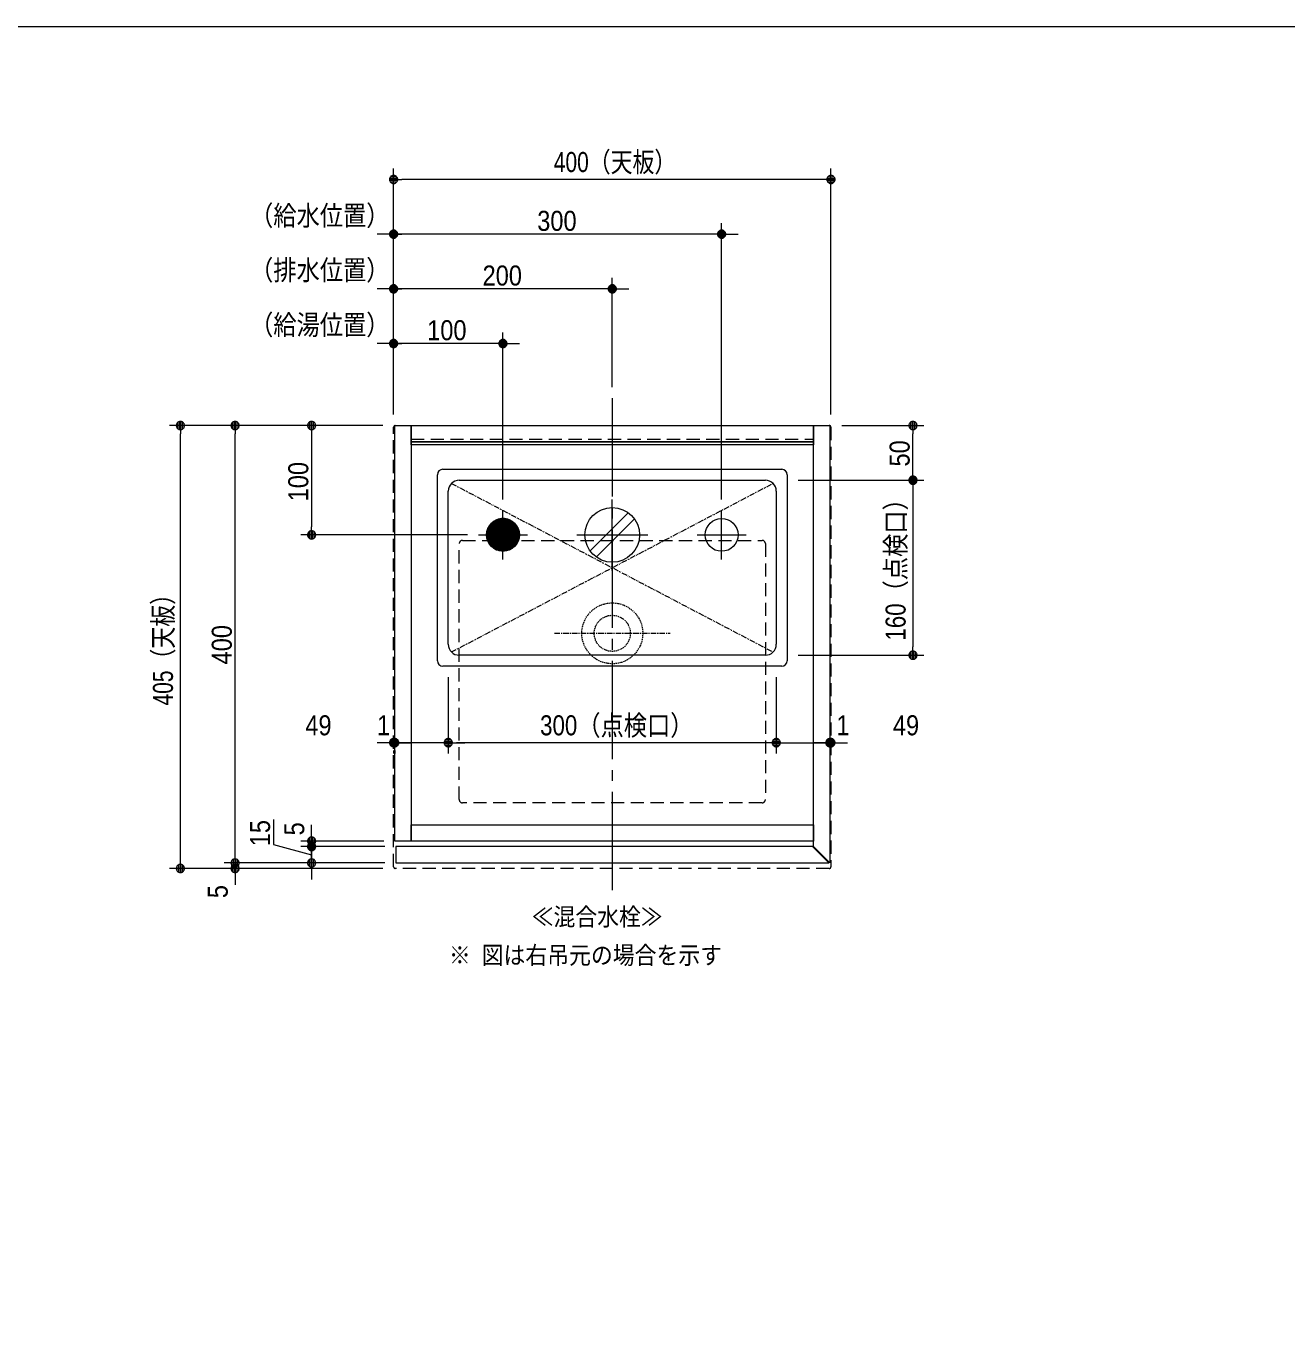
# Model space of a CAD drawing. Units: millimetres, scale not verified. Extents: x -3031 to 3031, y -1522 to 1522.
# Drawn here: x -1879 to -726, y 179 to 1385 of the extents above; entities that cross this region are included whole.
import ezdxf
from ezdxf.enums import TextEntityAlignment as Align

# ---------------------------------------------------------------- set-up
doc = ezdxf.new("R2010")
doc.units = ezdxf.units.MM
doc.header["$LTSCALE"] = 10
for name, pattern in [('CHAIN1', [8, 5, -1, 1, -1]), ('CHAIN2', [12, 9, -1, 1, -1]), ('DASHED1', [1.8, 1.2, -0.6]), ('DOUBLE_CHAIN1', [8.8, 5, -1, 0.6, -0.6, 0.6, -1])]:
    doc.linetypes.add(name, pattern=pattern)
for name, color, linetype, lineweight in [('0-0_1図面枠', 7, 'Continuous', 9), ('0-1_5ボウル・キャビネット', 7, 'Continuous', 9), ('0-2_2寸法-1', 7, 'Continuous', 9), ('0-3_0', 7, 'Continuous', 9), ('0-4_2寸法-2', 7, 'Continuous', 9), ('0-5_2寸法-3', 7, 'Continuous', 9), ('0-6_4給排水', 7, 'DASHED1', 9)]:
    doc.layers.add(name, color=color, linetype=linetype, lineweight=lineweight)
doc.layers.add('0-7_3一般', color=7, linetype='Continuous')
doc.styles.add('ＭＳ ゴシック', font='')
doc.styles.add('ＭＳ Ｐゴシック', font='')
doc.styles.get('ＭＳ ゴシック').set_extended_font_data('MS Gothic')
doc.styles.get('ＭＳ Ｐゴシック').set_extended_font_data('MS PGothic')

# ---------------------------------------------------------------- blocks, each defined once
blk = doc.blocks.new('グループ-2')
at = {"layer": '0-0_1図面枠'}
blk.add_lwpolyline([(-20000, 13850), (20000, 13850), (20000, -13850), (-20000, -13850)], close=True, dxfattribs=at)
blk = doc.blocks.new('図面枠')
at = {"layer": '0-0_1図面枠'}
blk.add_blockref('グループ-2', (0, 0), dxfattribs=at)
blk = doc.blocks.new('_Dot')
at = {"layer": '0-3_0'}
for p, q in [((-5, 0), (-10, 0)), ((4.89, 1), (-4.89, 1)), ((3.99, 3), (-3.99, 3)), ((4.58, -1.99), (-4.58, -1.99)), ((3, -3.99), (-3, -3.99))]:
    blk.add_line(p, q, dxfattribs=at)
for points in [[(5, 0), (4.96, 0.63), (4.84, 1.24), (4.65, 1.84), (4.38, 2.41), (4.05, 2.94), (3.64, 3.42), (3.19, 3.85), (2.68, 4.22), (2.13, 4.52), (1.55, 4.76), (0.94, 4.91), (0.31, 4.99), (-0.31, 4.99), (-0.94, 4.91), (-1.55, 4.76), (-2.13, 4.52), (-2.68, 4.22), (-3.19, 3.85), (-3.64, 3.42), (-4.05, 2.94), (-4.38, 2.41), (-4.65, 1.84), (-4.84, 1.24), (-4.96, 0.63), (-5, 0), (0, 0)], [(-5, 0), (-4.96, -0.63), (-4.84, -1.24), (-4.65, -1.84), (-4.38, -2.41), (-4.05, -2.94), (-3.64, -3.42), (-3.19, -3.85), (-2.68, -4.22), (-2.13, -4.52), (-1.55, -4.76), (-0.94, -4.91), (-0.31, -4.99), (0.31, -4.99), (0.94, -4.91), (1.55, -4.76), (2.13, -4.52), (2.68, -4.22), (3.19, -3.85), (3.64, -3.42), (4.05, -2.94), (4.38, -2.41), (4.65, -1.84), (4.84, -1.24), (4.96, -0.63), (5, 0), (0, 0)]]:
    blk.add_lwpolyline(points, close=True, dxfattribs=at)
blk = doc.blocks.new('グループ-9')
at = {"layer": '0-1_5ボウル・キャビネット'}
for points in [[(-6480, 10200), (-6330, 10200), (-6330, 6400), (-6480, 6400)], [(-6330, 10200), (-2650, 10200), (-2650, 10050), (-6330, 10050)], [(-2650, 6350), (-2650, 10200), (-2500, 10200), (-2500, 6200)], [(-6330, 10050), (-2650, 10050), (-2650, 10025), (-6330, 10025)], [(-6330, 6550), (-2650, 6550), (-2650, 6400), (-6330, 6400)], [(-2510, 6200), (-2660, 6350), (-6470, 6350), (-6470, 6200)]]:
    blk.add_lwpolyline(points, close=True, dxfattribs=at)
blk = doc.blocks.new('グループ-10')
at = {"layer": '0-1_5ボウル・キャビネット'}
for p, q in [((-6040, 9800), (-2940, 9800)), ((-6090, 8050), (-6090, 9750)), ((-5890, 9700), (-3090, 9700)), ((-2890, 9750), (-2890, 8050)), ((-5990, 8200), (-5990, 9600)), ((-2990, 9600), (-2990, 8200)), ((-3090, 8100), (-5890, 8100)), ((-2940, 8000), (-6040, 8000))]:
    blk.add_line(p, q, dxfattribs=at)
at = {"layer": '0-1_5ボウル・キャビネット', "linetype": 'DOUBLE_CHAIN1'}
for p, q in [((-5960.7, 9670.7), (-3019.3, 8129.3)), ((-5960.7, 8129.3), (-3019.3, 9670.7))]:
    blk.add_line(p, q, dxfattribs=at)
at = {"layer": '0-1_5ボウル・キャビネット'}
for centre, radius, start, end in [((-6040, 9750), 50, 90, 180), ((-2940, 9750), 50, 0, 90), ((-5890, 9600), 100, 90, 180), ((-3090, 9600), 100, 0, 90), ((-5890, 8200), 100, 180, 270), ((-3090, 8200), 100, 270, 0), ((-6040, 8050), 50, 180, 270), ((-2940, 8050), 50, 270, 0)]:
    blk.add_arc(centre, radius, start, end, dxfattribs=at)
blk = doc.blocks.new('給水')
at = {"layer": '0-6_4給排水', "linetype": 'Continuous'}
for p, q in [((0, -225), (0, 225)), ((-225, 0), (225, 0))]:
    blk.add_line(p, q, dxfattribs=at)
blk.add_circle((0, 0), 150, dxfattribs=at)
blk = doc.blocks.new('給湯')
at = {"layer": '0-6_4給排水', "linetype": 'Continuous'}
for p, q in [((88.6, 121), (-88.6, 121)), ((85.5, 123), (-85.5, 123)), ((82.2, 125), (-82.2, 125)), ((79, 127), (-79, 127)), ((75.7, 129), (-75.7, 129)), ((72.4, 131), (-72.4, 131)), ((69.2, 133), (-69.2, 133)), ((64.8, 135), (-64.8, 135)), ((60, 137), (-60, 137)), ((55.2, 139), (-55.2, 139)), ((50.4, 141), (-50.4, 141)), ((44.9, 143), (-44.9, 143)), ((36.6, 145), (-36.6, 145)), ((28.3, 147), (-28.3, 147)), ((12.7, 149), (-12.7, 149)), ((0, -225), (0, 225)), ((-225, 0), (225, 0)), ((149.9, 1), (-149.9, 1)), ((149.8, 3), (-149.8, 3)), ((149.6, 5), (-149.6, 5)), ((149.4, 7), (-149.4, 7)), ((149.3, 9), (-149.3, 9)), ((149.1, 11), (-149.1, 11)), ((149, 13), (-149, 13)), ((148.8, 15), (-148.8, 15)), ((148.7, 17), (-148.7, 17)), ((148.5, 19), (-148.5, 19)), ((148.3, 21), (-148.3, 21)), ((148.2, 23), (-148.2, 23)), ((147.8, 25), (-147.8, 25)), ((147.3, 27), (-147.3, 27)), ((146.8, 29), (-146.8, 29)), ((146.3, 31), (-146.3, 31)), ((145.9, 33), (-145.9, 33)), ((145.4, 35), (-145.4, 35)), ((144.9, 37), (-144.9, 37)), ((144.4, 39), (-144.4, 39)), ((143.9, 41), (-143.9, 41)), ((143.5, 43), (-143.5, 43)), ((143, 45), (-143, 45)), ((142.4, 47), (-142.4, 47)), ((141.6, 49), (-141.6, 49)), ((140.7, 51), (-140.7, 51)), ((139.9, 53), (-139.9, 53)), ((139.1, 55), (-139.1, 55)), ((138.2, 57), (-138.2, 57)), ((137.4, 59), (-137.4, 59)), ((136.6, 61), (-136.6, 61)), ((135.8, 63), (-135.8, 63)), ((134.9, 65), (-134.9, 65)), ((134.1, 67), (-134.1, 67)), ((133.1, 69), (-133.1, 69)), ((131.9, 71), (-131.9, 71)), ((130.6, 73), (-130.6, 73)), ((129.4, 75), (-129.4, 75)), ((128.2, 77), (-128.2, 77)), ((127, 79), (-127, 79)), ((125.7, 81), (-125.7, 81)), ((124.5, 83), (-124.5, 83)), ((123.3, 85), (-123.3, 85)), ((122.1, 87), (-122.1, 87)), ((120.6, 89), (-120.6, 89)), ((118.9, 91), (-118.9, 91)), ((117.2, 93), (-117.2, 93)), ((115.5, 95), (-115.5, 95)), ((113.8, 97), (-113.8, 97)), ((112.1, 99), (-112.1, 99)), ((110.4, 101), (-110.4, 101)), ((108.7, 103), (-108.7, 103)), ((107, 105), (-107, 105)), ((105, 107), (-105, 107)), ((102.6, 109), (-102.6, 109)), ((100.3, 111), (-100.3, 111)), ((97.9, 113), (-97.9, 113)), ((95.6, 115), (-95.6, 115)), ((93.3, 117), (-93.3, 117)), ((90.9, 119), (-90.9, 119)), ((149.9, -1), (-149.9, -1)), ((149.8, -3), (-149.8, -3)), ((149.6, -5), (-149.6, -5)), ((149.4, -7), (-149.4, -7)), ((149.3, -9), (-149.3, -9)), ((149.1, -11), (-149.1, -11)), ((149, -13), (-149, -13)), ((148.8, -15), (-148.8, -15)), ((148.7, -17), (-148.7, -17)), ((148.5, -19), (-148.5, -19)), ((148.3, -21), (-148.3, -21)), ((148.2, -23), (-148.2, -23)), ((147.8, -25), (-147.8, -25)), ((147.3, -27), (-147.3, -27)), ((146.8, -29), (-146.8, -29)), ((146.3, -31), (-146.3, -31)), ((145.9, -33), (-145.9, -33)), ((145.4, -35), (-145.4, -35)), ((144.9, -37), (-144.9, -37)), ((144.4, -39), (-144.4, -39)), ((143.9, -41), (-143.9, -41)), ((143.5, -43), (-143.5, -43)), ((143, -45), (-143, -45)), ((142.4, -47), (-142.4, -47)), ((141.6, -49), (-141.6, -49)), ((140.7, -51), (-140.7, -51)), ((139.9, -53), (-139.9, -53)), ((139.1, -55), (-139.1, -55)), ((138.2, -57), (-138.2, -57)), ((137.4, -59), (-137.4, -59)), ((136.6, -61), (-136.6, -61)), ((135.8, -63), (-135.8, -63)), ((134.9, -65), (-134.9, -65)), ((134.1, -67), (-134.1, -67)), ((133.1, -69), (-133.1, -69)), ((131.9, -71), (-131.9, -71)), ((130.6, -73), (-130.6, -73)), ((129.4, -75), (-129.4, -75)), ((128.2, -77), (-128.2, -77)), ((127, -79), (-127, -79)), ((125.7, -81), (-125.7, -81)), ((124.5, -83), (-124.5, -83)), ((123.3, -85), (-123.3, -85)), ((122.1, -87), (-122.1, -87)), ((120.6, -89), (-120.6, -89)), ((118.9, -91), (-118.9, -91)), ((117.2, -93), (-117.2, -93)), ((115.5, -95), (-115.5, -95)), ((113.8, -97), (-113.8, -97)), ((112.1, -99), (-112.1, -99)), ((110.4, -101), (-110.4, -101)), ((108.7, -103), (-108.7, -103)), ((107, -105), (-107, -105)), ((105, -107), (-105, -107)), ((102.6, -109), (-102.6, -109)), ((100.3, -111), (-100.3, -111)), ((97.9, -113), (-97.9, -113)), ((95.6, -115), (-95.6, -115)), ((93.3, -117), (-93.3, -117)), ((90.9, -119), (-90.9, -119)), ((88.6, -121), (-88.6, -121)), ((85.5, -123), (-85.5, -123)), ((82.2, -125), (-82.2, -125)), ((79, -127), (-79, -127)), ((75.7, -129), (-75.7, -129)), ((72.4, -131), (-72.4, -131)), ((69.2, -133), (-69.2, -133)), ((64.8, -135), (-64.8, -135)), ((60, -137), (-60, -137)), ((55.2, -139), (-55.2, -139)), ((50.4, -141), (-50.4, -141)), ((44.9, -143), (-44.9, -143)), ((36.6, -145), (-36.6, -145)), ((28.3, -147), (-28.3, -147)), ((12.7, -149), (-12.7, -149))]:
    blk.add_line(p, q, dxfattribs=at)
blk.add_circle((0, 0), 150, dxfattribs=at)
blk.add_circle((0, 0), 150, dxfattribs=at)
blk = doc.blocks.new('排水')
at = {"layer": '0-6_4給排水', "linetype": 'Continuous'}
for p, q in [((0, -325), (0, 325)), ((-202.8, -146.2), (146.2, 202.8)), ((-146.2, -202.8), (202.8, 146.2)), ((-325, 0), (325, 0))]:
    blk.add_line(p, q, dxfattribs=at)
blk.add_circle((0, 0), 250, dxfattribs=at)
blk = doc.blocks.new('グループ-28')
at = {"layer": '0-1_5ボウル・キャビネット', "linetype": 'CHAIN1'}
blk.add_line((-5018.5, 8300), (-3961.5, 8300), dxfattribs=at)
at = {"layer": '0-1_5ボウル・キャビネット', "linetype": 'DASHED1'}
for radius in [278.5, 165]:
    blk.add_circle((-4490, 8300), radius, dxfattribs=at)

msp = doc.modelspace()

# ---------------------------------------------------------------- linework, layer by layer
at = {"layer": '0-1_5ボウル・キャビネット', "linetype": 'CHAIN2'}
msp.add_line((-1342.75, 1045), (-1342.75, 590), dxfattribs=at)
at = {"layer": '0-1_5ボウル・キャビネット', "linetype": 'DASHED1'}
for p, q in [((-1542.75, 616.5), (-1542.75, 1018.5)), ((-1541.25, 1020), (-1144.25, 1020)), ((-1142.75, 1018.5), (-1142.75, 616.5)), ((-1526.75, 1007.5), (-1158.75, 1007.5)), ((-1482.75, 678), (-1482.75, 912)), ((-1479.75, 915), (-1205.75, 915)), ((-1202.75, 912), (-1202.75, 678)), ((-1205.75, 675), (-1479.75, 675)), ((-1144.25, 615), (-1541.25, 615))]:
    msp.add_line(p, q, dxfattribs=at)
for centre, radius, start, end in [((-1541.25, 1018.5), 1.5, 90, 180), ((-1144.25, 1018.5), 1.5, 0, 90), ((-1479.75, 912), 3, 90, 180), ((-1205.75, 912), 3, 0, 90), ((-1479.75, 678), 3, 180, 270), ((-1205.75, 678), 3, 270, 0), ((-1541.25, 616.5), 1.5, 180, 270), ((-1144.25, 616.5), 1.5, 270, 0)]:
    msp.add_arc(centre, radius, start, end, dxfattribs=at)
at = {"layer": '0-2_2寸法-1'}
for p, q in [((-1542.75, 1205), (-1542.75, 1255)), ((-1142.75, 1030), (-1142.75, 1255)), ((-1150.25, 1245), (-1535.25, 1245)), ((-1542.75, 1155), (-1542.75, 1205)), ((-1250.25, 1195), (-1535.25, 1195)), ((-1242.75, 952.5), (-1242.75, 1205)), ((-1542.75, 1105), (-1542.75, 1155)), ((-1342.75, 1055), (-1342.75, 1155)), ((-1350.25, 1145), (-1535.25, 1145)), ((-1542.75, 1030), (-1542.75, 1105)), ((-1442.75, 952.5), (-1442.75, 1105)), ((-1450.25, 1095), (-1535.25, 1095)), ((-1697.75, 1020), (-1747.75, 1020)), ((-1627.75, 1020), (-1697.75, 1020)), ((-1552.75, 1020), (-1627.75, 1020)), ((-1132.75, 1020), (-1057.75, 1020)), ((-1737.75, 622.5), (-1737.75, 1012.5)), ((-1687.75, 627.5), (-1687.75, 1012.5)), ((-1617.75, 1012.5), (-1617.75, 927.5)), ((-1067.75, 977.5), (-1067.75, 1012.5)), ((-1172.75, 970), (-1057.75, 970)), ((-1172.75, 970), (-1057.75, 970)), ((-1067.75, 962.5), (-1067.75, 817.5)), ((-1475.25, 920), (-1627.75, 920)), ((-1172.75, 810), (-1057.75, 810)), ((-1492.75, 790), (-1492.75, 720)), ((-1192.75, 790), (-1192.75, 720)), ((-1200.25, 730), (-1485.25, 730)), ((-1550.75, 620), (-1697.75, 620)), ((-1697.75, 615), (-1747.75, 615))]:
    msp.add_line(p, q, dxfattribs=at)
at = {"layer": '0-4_2寸法-2'}
for p, q in [((-1550.25, 1195), (-1557.76, 1195)), ((-1542.75, 1155), (-1542.75, 1205)), ((-1242.75, 1195), (-1542.75, 1195)), ((-1242.75, 952.5), (-1242.75, 1205)), ((-1235.25, 1195), (-1227.74, 1195)), ((-1542.75, 1105), (-1542.75, 1155)), ((-1342.75, 1055), (-1342.75, 1155)), ((-1550.25, 1145), (-1557.76, 1145)), ((-1342.75, 1145), (-1542.75, 1145)), ((-1335.25, 1145), (-1327.74, 1145)), ((-1542.75, 1030), (-1542.75, 1105)), ((-1442.75, 952.5), (-1442.75, 1105)), ((-1550.25, 1095), (-1557.76, 1095)), ((-1442.75, 1095), (-1542.75, 1095)), ((-1435.25, 1095), (-1427.74, 1095)), ((-1492.75, 790), (-1492.75, 720)), ((-1192.75, 790), (-1192.75, 720)), ((-1550.25, 730), (-1557.76, 730)), ((-1549.25, 730), (-1556.76, 730)), ((-1542.75, 730), (-1541.75, 730)), ((-1492.75, 730), (-1541.75, 730)), ((-1534.25, 730), (-1526.74, 730)), ((-1485.25, 730), (-1477.74, 730)), ((-1200.25, 730), (-1207.76, 730)), ((-1192.75, 730), (-1143.75, 730)), ((-1151.25, 730), (-1158.76, 730)), ((-1142.75, 730), (-1143.75, 730)), ((-1136.25, 730), (-1128.74, 730)), ((-1135.25, 730), (-1127.74, 730)), ((-1542.75, 722.75), (-1542.75, 720)), ((-1541.75, 722.75), (-1541.75, 720)), ((-1541.75, 722.75), (-1541.75, 720)), ((-1143.75, 722.75), (-1143.75, 720)), ((-1143.75, 722.75), (-1143.75, 720)), ((-1142.75, 722.75), (-1142.75, 720)), ((-1617.75, 647.5), (-1617.75, 655.01)), ((-1551.75, 640), (-1627.75, 640)), ((-1617.75, 642.5), (-1617.75, 650.01)), ((-1617.75, 640), (-1617.75, 635)), ((-1687.75, 627.5), (-1687.75, 635.01)), ((-1550.75, 635), (-1627.75, 635)), ((-1550.75, 635), (-1627.75, 635)), ((-1617.75, 620), (-1617.75, 635)), ((-1617.75, 627.5), (-1617.75, 619.99)), ((-1550.75, 620), (-1697.75, 620)), ((-1687.75, 620), (-1687.75, 615)), ((-1550.75, 620), (-1627.75, 620)), ((-1552.75, 615), (-1697.75, 615)), ((-1687.75, 607.5), (-1687.75, 599.99)), ((-1617.75, 612.5), (-1617.75, 604.99))]:
    msp.add_line(p, q, dxfattribs=at)
msp.add_lwpolyline([(-1652.75, 659.66), (-1652.75, 636.9), (-1617.75, 627.5)], dxfattribs=at)

# ---------------------------------------------------------------- block references
at = {"layer": '0-0_1図面枠', "xscale": 0.1, "yscale": 0.1}
msp.add_blockref('図面枠', (-893.75, 0), dxfattribs=at)
at = {"layer": '0-1_5ボウル・キャビネット', "xscale": 0.1, "yscale": 0.1}
for name in ['グループ-9', 'グループ-10']:
    msp.add_blockref(name, (-893.75, 0), dxfattribs=at)
at = {"layer": '0-2_2寸法-1', "xscale": 0.7503418, "yscale": 0.7503418}
for p, rotation in [((-1542.75, 1245), 180), ((-1542.75, 1195), 180), ((-1542.75, 1145), 180), ((-1542.75, 1095), 180), ((-1737.75, 1020), 90), ((-1687.75, 1020), 90), ((-1617.75, 1020), 90), ((-1067.75, 1020), 90), ((-1067.75, 970), 270), ((-1067.75, 970), 90), ((-1617.75, 920), 270), ((-1067.75, 810), 270), ((-1492.75, 730), 180), ((-1687.75, 620), 270), ((-1737.75, 615), 270)]:
    msp.add_blockref('_Dot', p, dxfattribs=dict(at, rotation=rotation))
for p in [(-1142.75, 1245), (-1242.75, 1195), (-1342.75, 1145), (-1442.75, 1095), (-1192.75, 730)]:
    msp.add_blockref('_Dot', p, dxfattribs=at)
at = {"layer": '0-4_2寸法-2', "xscale": 0.7503418, "yscale": 0.7503418}
for p in [(-1542.75, 1195), (-1542.75, 1145), (-1542.75, 1095), (-1542.75, 730), (-1541.75, 730), (-1192.75, 730), (-1143.75, 730)]:
    msp.add_blockref('_Dot', p, dxfattribs=at)
for p, rotation in [((-1242.75, 1195), 180), ((-1342.75, 1145), 180), ((-1442.75, 1095), 180), ((-1541.75, 730), 180), ((-1492.75, 730), 180), ((-1143.75, 730), 180), ((-1142.75, 730), 180), ((-1617.75, 640), 270), ((-1617.75, 635), 270), ((-1687.75, 620), 270), ((-1617.75, 635), 90), ((-1687.75, 615), 90), ((-1617.75, 620), 90)]:
    msp.add_blockref('_Dot', p, dxfattribs=dict(at, rotation=rotation))
at = {"layer": '0-6_4給排水', "xscale": 0.1, "yscale": 0.1}
for name, p in [('給湯', (-1442.75, 920)), ('排水', (-1342.75, 920)), ('給水', (-1242.75, 920))]:
    msp.add_blockref(name, p, dxfattribs=at)
at = {"layer": '0-7_3一般', "xscale": 0.1, "yscale": 0.1}
msp.add_blockref('グループ-28', (-893.75, 0), dxfattribs=at)

# ---------------------------------------------------------------- texts
at = {"layer": '0-2_2寸法-1', "style": 'ＭＳ Ｐゴシック'}
for s, width, p in [('400（天板）', 0.8, (-1396.25, 1246.31)), ('300', 0.9, (-1411.39, 1192.52)), ('200', 0.9, (-1461.39, 1142.52)), ('100', 0.9, (-1512.06, 1092.52)), ('300（点検口）', 0.85, (-1408.75, 731.22))]:
    msp.add_text(s, height=18.33, dxfattribs=dict(at, width=width)).set_placement(p, align=Align.BOTTOM_LEFT)
for s, width, p in [('50', 0.9, (-1065.27, 982.51)), ('100', 0.9, (-1615.27, 950.69)), ('160（点検口）', 0.85, (-1068.97, 823.34)), ('405（天板）', 0.8, (-1739.06, 764)), ('400', 0.9, (-1685.27, 801.56))]:
    msp.add_text(s, height=18.33, rotation=90, dxfattribs=dict(at, width=width)).set_placement(p, align=Align.BOTTOM_LEFT)
at = {"layer": '0-4_2寸法-2', "style": 'ＭＳ Ｐゴシック'}
for s, width, p in [('（給水位置）', 0.85, (-1674.02, 1197.35)), ('（排水位置）', 0.85, (-1674.02, 1147.49)), ('（給湯位置）', 0.85, (-1674.02, 1097.44)), ('49', 0.9, (-1623.5, 731.24)), ('1', 0.9, (-1557.98, 731.24)), ('1', 0.9, (-1137.78, 731.24)), ('49', 0.9, (-1086.1, 731.24))]:
    msp.add_text(s, height=18.33, dxfattribs=dict(at, width=width)).set_placement(p, align=Align.BOTTOM_LEFT)
at = {"layer": '0-4_2寸法-2', "style": 'ＭＳ Ｐゴシック', "width": 0.9}
for s, p in [('15', (-1650.27, 635.31)), ('5', (-1618.99, 645.21)), ('5', (-1688.99, 587.85))]:
    msp.add_text(s, height=18.33, rotation=90, dxfattribs=at).set_placement(p, align=Align.BOTTOM_LEFT)
at = {"layer": '0-5_2寸法-3', "style": 'ＭＳ ゴシック', "width": 0.9}
for s, p in [('≪混合水栓≫', (-1416.48, 557.82)), ('※ 図は右吊元の場合を示す', (-1492.17, 522.67))]:
    msp.add_text(s, height=16.28, dxfattribs=at).set_placement(p, align=Align.BOTTOM_LEFT)

doc.saveas('drawing.dxf')
